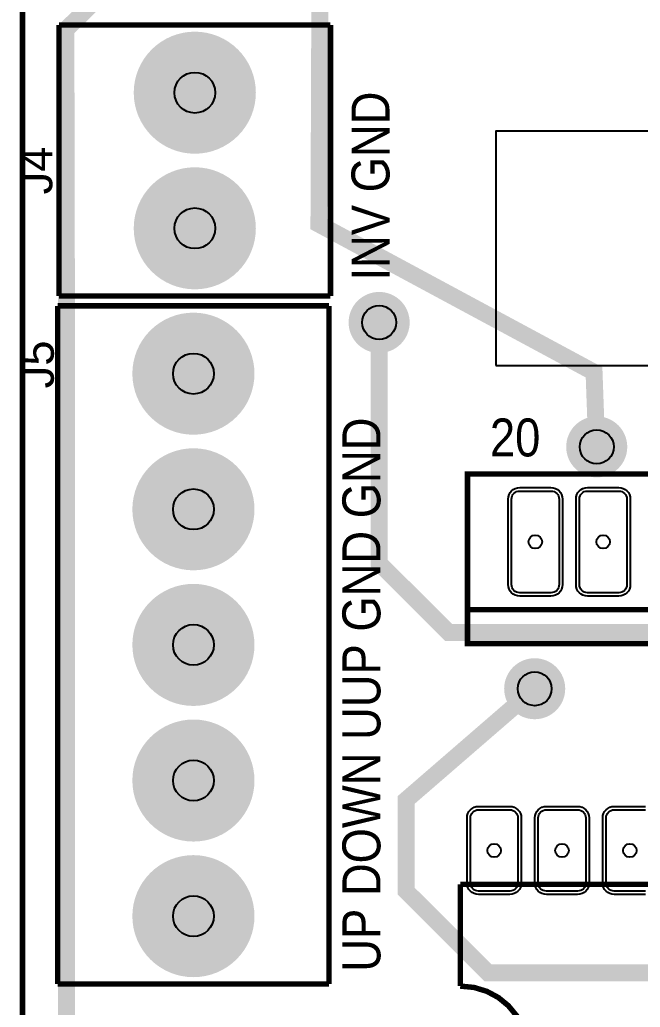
# Model space of a CAD drawing. Header units: inches. Extents: x -2.14 to 2.14, y -2.06 to 2.06.
# Drawn here: x -1.982 to -1.068, y -0.338 to 1.118 of the extents above; entities that cross this region are included whole.
import ezdxf

# ---------------------------------------------------------------- set-up
doc = ezdxf.new("R2010")
doc.units = ezdxf.units.IN
doc.layers.get('0').update_dxf_attribs({"linetype": 'CONTINUOUS'})

# ---------------------------------------------------------------- blocks, each defined once
blk = doc.blocks.new('EPAD')
at = {"const_width": 0.5}
blk.add_lwpolyline([(-0.25, 0, 1), (0.25, 0, 1)], format="xyb", close=True, dxfattribs=at)

msp = doc.modelspace()

# ---------------------------------------------------------------- linework, layer by layer
for points, const_width in [([(-1.978346, -2.05315), (2.139764, -2.05315), (2.139764, 2.05315), (-1.978346, 2.05315), (-1.978346, -2.05315)], 0.008), ([(-1.978346, -2.05315), (2.139764, -2.05315), (2.139764, 2.05315), (-1.978346, 2.05315), (-1.978346, -2.05315)], 0.008), ([(-1.978346, -2.05315), (2.139764, -2.05315), (2.139764, 2.05315), (-1.978346, 2.05315), (-1.978346, -2.05315)], 0.008), ([(-1.13189, 0.488521), (-1.135827, 0.598473), (-1.541339, 0.816929), (-1.539764, 1.214567)], 0.025), ([(-1.913442, -1.720028), (-1.913442, 0.654109), (-1.914346, 1.10385), (-1.821488, 1.194882)], 0.025), ([(-1.924346, 1.11085), (-1.524346, 1.11085)], 0.008), ([(-1.924346, 0.71085), (-1.924346, 1.11085)], 0.008), ([(-1.924346, 1.11085), (-1.524346, 1.11085)], 0.008), ([(-1.924346, 0.71085), (-1.924346, 1.11085)], 0.008), ([(-1.924346, 1.11085), (-1.524346, 1.11085)], 0.008), ([(-1.924346, 0.71085), (-1.924346, 1.11085)], 0.008), ([(-1.524346, 0.71085), (-1.524346, 1.11085)], 0.008), ([(-1.524346, 0.71085), (-1.524346, 1.11085)], 0.008), ([(-1.524346, 0.71085), (-1.524346, 1.11085)], 0.008), ([(-1.924346, 0.71085), (-1.524346, 0.71085)], 0.008), ([(-1.924346, 0.71085), (-1.524346, 0.71085)], 0.008), ([(-1.924346, 0.71085), (-1.524346, 0.71085)], 0.008), ([(-1.926378, 0.696457), (-1.526378, 0.696457)], 0.008), ([(-1.926378, 0.696457), (-1.926378, -0.303543)], 0.008), ([(-1.926378, 0.696457), (-1.526378, 0.696457)], 0.008), ([(-1.926378, 0.696457), (-1.926378, -0.303543)], 0.008), ([(-1.926378, 0.696457), (-1.526378, 0.696457)], 0.008), ([(-1.926378, 0.696457), (-1.926378, -0.303543)], 0.008), ([(-1.526378, -0.303543), (-1.526378, 0.696457)], 0.008), ([(-1.526378, -0.303543), (-1.526378, 0.696457)], 0.008), ([(-1.526378, -0.303543), (-1.526378, 0.696457)], 0.008), ([(-1.452617, 0.671989), (-1.452617, 0.317051), (-1.350416, 0.21485), (-0.782346, 0.21485), (-0.583346, 0.01585), (-0.583346, -0.106417), (-0.583071, -0.106693)], 0.025), ([(-1.322441, 0.198425), (0.777559, 0.198425), (0.777559, 0.448425), (-1.322441, 0.448425), (-1.322441, 0.198425)], 0.008), ([(-1.322441, 0.198425), (0.777559, 0.198425), (0.777559, 0.448425), (-1.322441, 0.448425), (-1.322441, 0.198425)], 0.008), ([(-1.322441, 0.198425), (0.777559, 0.198425), (0.777559, 0.448425), (-1.322441, 0.448425), (-1.322441, 0.198425)], 0.008), ([(0.777559, 0.248425), (-1.322441, 0.248425)], 0.008), ([(0.777559, 0.248425), (-1.322441, 0.248425)], 0.008), ([(0.777559, 0.248425), (-1.322441, 0.248425)], 0.008), ([(-1.223346, 0.13185), (-1.412914, -0.032298), (-1.412914, -0.166557), (-1.292544, -0.286928), (-0.972071, -0.286928)], 0.025), ([(-1.333071, -0.306693), (-1.333071, -0.156693)], 0.008), ([(-1.333071, -0.156693), (0.666929, -0.156693)], 0.008), ([(-1.333071, -0.306693), (-1.333071, -0.156693)], 0.008), ([(-1.333071, -0.156693), (0.666929, -0.156693)], 0.008), ([(-1.333071, -0.306693), (-1.333071, -0.156693)], 0.008), ([(-1.333071, -0.156693), (0.666929, -0.156693)], 0.008), ([(-1.926378, -0.303543), (-1.526378, -0.303543)], 0.008), ([(-1.926378, -0.303543), (-1.526378, -0.303543)], 0.008), ([(-1.926378, -0.303543), (-1.526378, -0.303543)], 0.008), ([(-1.233071, -0.406693), (-1.235071, -0.386318), (-1.240821, -0.367443), (-1.249946, -0.350443), (-1.262071, -0.335693), (-1.276821, -0.323568), (-1.293821, -0.314443), (-1.312696, -0.308693), (-1.333071, -0.306693)], 0.008), ([(-1.233071, -0.406693), (-1.235071, -0.386318), (-1.240821, -0.367443), (-1.249946, -0.350443), (-1.262071, -0.335693), (-1.276821, -0.323568), (-1.293821, -0.314443), (-1.312696, -0.308693), (-1.333071, -0.306693)], 0.008), ([(-1.233071, -0.406693), (-1.235071, -0.386318), (-1.240821, -0.367443), (-1.249946, -0.350443), (-1.262071, -0.335693), (-1.276821, -0.323568), (-1.293821, -0.314443), (-1.312696, -0.308693), (-1.333071, -0.306693)], 0.008)]:
    msp.add_lwpolyline(points, dxfattribs=dict(const_width=const_width))
for points in [[(-1.280709, 0.608661), (0.304331, 0.608661), (0.304331, 0.954331), (-1.280709, 0.954331), (-1.280709, 0.608661)], [(-1.060071, -0.171693), (-1.106071, -0.171693), (-1.109547, -0.171355), (-1.112761, -0.170381), (-1.115652, -0.168835), (-1.118157, -0.166779), (-1.120213, -0.164274), (-1.121759, -0.161383), (-1.122733, -0.158169), (-1.123071, -0.154693), (-1.123071, -0.058693), (-1.122733, -0.055217), (-1.121759, -0.052003), (-1.120213, -0.049112), (-1.118157, -0.046607), (-1.115652, -0.04455), (-1.112761, -0.043004), (-1.109547, -0.042031), (-1.106071, -0.041693), (-1.060071, -0.041693)], [(-1.060071, -0.166693), (-1.106071, -0.166693), (-1.108524, -0.166454), (-1.110794, -0.165767), (-1.112834, -0.164676), (-1.114602, -0.163224), (-1.116054, -0.161456), (-1.117145, -0.159416), (-1.117832, -0.157146), (-1.118071, -0.154693), (-1.118071, -0.058693), (-1.117832, -0.056239), (-1.117145, -0.05397), (-1.116054, -0.05193), (-1.114602, -0.050162), (-1.112834, -0.04871), (-1.110794, -0.047619), (-1.108524, -0.046931), (-1.106071, -0.046693), (-1.060071, -0.046693)]]:
    msp.add_lwpolyline(points)
for points in [[(-1.199441, 0.268425), (-1.245441, 0.268425), (-1.248917, 0.268763), (-1.252131, 0.269737), (-1.255022, 0.271283), (-1.257527, 0.273339), (-1.259583, 0.275844), (-1.26113, 0.278735), (-1.262103, 0.281949), (-1.262441, 0.285425), (-1.262441, 0.411425), (-1.262103, 0.414901), (-1.26113, 0.418115), (-1.259583, 0.421006), (-1.257527, 0.423511), (-1.255022, 0.425568), (-1.252131, 0.427114), (-1.248917, 0.428087), (-1.245441, 0.428425), (-1.199441, 0.428425), (-1.195965, 0.428087), (-1.192751, 0.427114), (-1.18986, 0.425568), (-1.187355, 0.423511), (-1.185298, 0.421006), (-1.183752, 0.418115), (-1.182779, 0.414901), (-1.182441, 0.411425), (-1.182441, 0.285425), (-1.182779, 0.281949), (-1.183752, 0.278735), (-1.185298, 0.275844), (-1.187355, 0.273339), (-1.18986, 0.271283), (-1.192751, 0.269737), (-1.195965, 0.268763), (-1.199441, 0.268425)], [(-1.199441, 0.273425), (-1.245441, 0.273425), (-1.247894, 0.273664), (-1.250164, 0.274351), (-1.252204, 0.275442), (-1.253972, 0.276894), (-1.255424, 0.278662), (-1.256515, 0.280702), (-1.257202, 0.282972), (-1.257441, 0.285425), (-1.257441, 0.411425), (-1.257202, 0.413879), (-1.256515, 0.416148), (-1.255424, 0.418188), (-1.253972, 0.419956), (-1.252204, 0.421408), (-1.250164, 0.4225), (-1.247894, 0.423187), (-1.245441, 0.423425), (-1.199441, 0.423425), (-1.196987, 0.423187), (-1.194718, 0.4225), (-1.192678, 0.421408), (-1.19091, 0.419956), (-1.189458, 0.418188), (-1.188367, 0.416148), (-1.18768, 0.413879), (-1.187441, 0.411425), (-1.187441, 0.285425), (-1.18768, 0.282972), (-1.188367, 0.280702), (-1.189458, 0.278662), (-1.19091, 0.276894), (-1.192678, 0.275442), (-1.194718, 0.274351), (-1.196987, 0.273664), (-1.199441, 0.273425)], [(-1.099441, 0.268425), (-1.145441, 0.268425), (-1.148917, 0.268763), (-1.152131, 0.269737), (-1.155022, 0.271283), (-1.157527, 0.273339), (-1.159583, 0.275844), (-1.16113, 0.278735), (-1.162103, 0.281949), (-1.162441, 0.285425), (-1.162441, 0.411425), (-1.162103, 0.414901), (-1.16113, 0.418115), (-1.159583, 0.421006), (-1.157527, 0.423511), (-1.155022, 0.425568), (-1.152131, 0.427114), (-1.148917, 0.428087), (-1.145441, 0.428425), (-1.099441, 0.428425), (-1.095965, 0.428087), (-1.092751, 0.427114), (-1.08986, 0.425568), (-1.087355, 0.423511), (-1.085298, 0.421006), (-1.083752, 0.418115), (-1.082779, 0.414901), (-1.082441, 0.411425), (-1.082441, 0.285425), (-1.082779, 0.281949), (-1.083752, 0.278735), (-1.085298, 0.275844), (-1.087355, 0.273339), (-1.08986, 0.271283), (-1.092751, 0.269737), (-1.095965, 0.268763), (-1.099441, 0.268425)], [(-1.099441, 0.273425), (-1.145441, 0.273425), (-1.147894, 0.273664), (-1.150164, 0.274351), (-1.152204, 0.275442), (-1.153972, 0.276894), (-1.155424, 0.278662), (-1.156515, 0.280702), (-1.157202, 0.282972), (-1.157441, 0.285425), (-1.157441, 0.411425), (-1.157202, 0.413879), (-1.156515, 0.416148), (-1.155424, 0.418188), (-1.153972, 0.419956), (-1.152204, 0.421408), (-1.150164, 0.4225), (-1.147894, 0.423187), (-1.145441, 0.423425), (-1.099441, 0.423425), (-1.096987, 0.423187), (-1.094718, 0.4225), (-1.092678, 0.421408), (-1.09091, 0.419956), (-1.089458, 0.418188), (-1.088367, 0.416148), (-1.08768, 0.413879), (-1.087441, 0.411425), (-1.087441, 0.285425), (-1.08768, 0.282972), (-1.088367, 0.280702), (-1.089458, 0.278662), (-1.09091, 0.276894), (-1.092678, 0.275442), (-1.094718, 0.274351), (-1.096987, 0.273664), (-1.099441, 0.273425)], [(-1.260071, -0.171693), (-1.306071, -0.171693), (-1.309547, -0.171355), (-1.312761, -0.170381), (-1.315652, -0.168835), (-1.318157, -0.166779), (-1.320213, -0.164274), (-1.321759, -0.161383), (-1.322733, -0.158169), (-1.323071, -0.154693), (-1.323071, -0.058693), (-1.322733, -0.055217), (-1.321759, -0.052003), (-1.320213, -0.049112), (-1.318157, -0.046607), (-1.315652, -0.04455), (-1.312761, -0.043004), (-1.309547, -0.042031), (-1.306071, -0.041693), (-1.260071, -0.041693), (-1.256595, -0.042031), (-1.253381, -0.043004), (-1.25049, -0.04455), (-1.247985, -0.046607), (-1.245928, -0.049112), (-1.244382, -0.052003), (-1.243409, -0.055217), (-1.243071, -0.058693), (-1.243071, -0.154693), (-1.243409, -0.158169), (-1.244382, -0.161383), (-1.245928, -0.164274), (-1.247985, -0.166779), (-1.25049, -0.168835), (-1.253381, -0.170381), (-1.256595, -0.171355), (-1.260071, -0.171693)], [(-1.160071, -0.171693), (-1.206071, -0.171693), (-1.209547, -0.171355), (-1.212761, -0.170381), (-1.215652, -0.168835), (-1.218157, -0.166779), (-1.220213, -0.164274), (-1.221759, -0.161383), (-1.222733, -0.158169), (-1.223071, -0.154693), (-1.223071, -0.058693), (-1.222733, -0.055217), (-1.221759, -0.052003), (-1.220213, -0.049112), (-1.218157, -0.046607), (-1.215652, -0.04455), (-1.212761, -0.043004), (-1.209547, -0.042031), (-1.206071, -0.041693), (-1.160071, -0.041693), (-1.156595, -0.042031), (-1.153381, -0.043004), (-1.15049, -0.04455), (-1.147985, -0.046607), (-1.145928, -0.049112), (-1.144382, -0.052003), (-1.143409, -0.055217), (-1.143071, -0.058693), (-1.143071, -0.154693), (-1.143409, -0.158169), (-1.144382, -0.161383), (-1.145928, -0.164274), (-1.147985, -0.166779), (-1.15049, -0.168835), (-1.153381, -0.170381), (-1.156595, -0.171355), (-1.160071, -0.171693)], [(-1.260071, -0.166693), (-1.306071, -0.166693), (-1.308524, -0.166454), (-1.310794, -0.165767), (-1.312834, -0.164676), (-1.314602, -0.163224), (-1.316054, -0.161456), (-1.317145, -0.159416), (-1.317832, -0.157146), (-1.318071, -0.154693), (-1.318071, -0.058693), (-1.317832, -0.056239), (-1.317145, -0.05397), (-1.316054, -0.05193), (-1.314602, -0.050162), (-1.312834, -0.04871), (-1.310794, -0.047619), (-1.308524, -0.046931), (-1.306071, -0.046693), (-1.260071, -0.046693), (-1.257617, -0.046931), (-1.255348, -0.047619), (-1.253308, -0.04871), (-1.25154, -0.050162), (-1.250088, -0.05193), (-1.248997, -0.05397), (-1.24831, -0.056239), (-1.248071, -0.058693), (-1.248071, -0.154693), (-1.24831, -0.157146), (-1.248997, -0.159416), (-1.250088, -0.161456), (-1.25154, -0.163224), (-1.253308, -0.164676), (-1.255348, -0.165767), (-1.257617, -0.166454), (-1.260071, -0.166693)], [(-1.160071, -0.166693), (-1.206071, -0.166693), (-1.208524, -0.166454), (-1.210794, -0.165767), (-1.212834, -0.164676), (-1.214602, -0.163224), (-1.216054, -0.161456), (-1.217145, -0.159416), (-1.217832, -0.157146), (-1.218071, -0.154693), (-1.218071, -0.058693), (-1.217832, -0.056239), (-1.217145, -0.05397), (-1.216054, -0.05193), (-1.214602, -0.050162), (-1.212834, -0.04871), (-1.210794, -0.047619), (-1.208524, -0.046931), (-1.206071, -0.046693), (-1.160071, -0.046693), (-1.157617, -0.046931), (-1.155348, -0.047619), (-1.153308, -0.04871), (-1.15154, -0.050162), (-1.150088, -0.05193), (-1.148997, -0.05397), (-1.14831, -0.056239), (-1.148071, -0.058693), (-1.148071, -0.154693), (-1.14831, -0.157146), (-1.148997, -0.159416), (-1.150088, -0.161456), (-1.15154, -0.163224), (-1.153308, -0.164676), (-1.155348, -0.165767), (-1.157617, -0.166454), (-1.160071, -0.166693)]]:
    msp.add_lwpolyline(points, close=True)
for centre, radius in [((-1.724346, 1.01085), 0.03), ((-1.724346, 0.81085), 0.03), ((-1.452617, 0.671989), 0.025), ((-1.726378, 0.596457), 0.03), ((-1.13189, 0.488521), 0.025), ((-1.726378, 0.396457), 0.03), ((-1.222441, 0.348425), 0.01), ((-1.122441, 0.348425), 0.01), ((-1.726378, 0.196457), 0.03), ((-1.223346, 0.13185), 0.025), ((-1.726378, -0.003543), 0.03), ((-1.283071, -0.106693), 0.01), ((-1.183071, -0.106693), 0.01), ((-1.083071, -0.106693), 0.01), ((-1.726378, -0.203543), 0.03)]:
    msp.add_circle(centre, radius)

# ---------------------------------------------------------------- block references
for p, xscale, yscale in [((-1.724346, 1.01085), 0.18, 0.18), ((-1.724346, 1.01085), 0.15, 0.15), ((-1.724346, 0.81085), 0.18, 0.18), ((-1.724346, 0.81085), 0.15, 0.15), ((-1.452617, 0.671989), 0.09, 0.09), ((-1.452617, 0.671989), 0.07, 0.07), ((-1.726378, 0.596457), 0.18, 0.18), ((-1.726378, 0.596457), 0.15, 0.15), ((-1.13189, 0.488521), 0.09, 0.09), ((-1.13189, 0.488521), 0.07, 0.07), ((-1.726378, 0.396457), 0.18, 0.18), ((-1.726378, 0.396457), 0.15, 0.15), ((-1.726378, 0.196457), 0.18, 0.18), ((-1.726378, 0.196457), 0.15, 0.15), ((-1.223346, 0.13185), 0.09, 0.09), ((-1.223346, 0.13185), 0.07, 0.07), ((-1.726378, -0.003543), 0.18, 0.18), ((-1.726378, -0.003543), 0.15, 0.15), ((-1.726378, -0.203543), 0.18, 0.18), ((-1.726378, -0.203543), 0.15, 0.15)]:
    msp.add_blockref('EPAD', p, dxfattribs=dict(xscale=xscale, yscale=yscale))

# ---------------------------------------------------------------- texts
for s, height, width, p in [('INV GND', 0.056, 0.892857, (-1.437346, 0.73385)), ('INV GND', 0.056, 0.892857, (-1.437346, 0.73385)), ('INV GND', 0.056, 0.892857, (-1.437346, 0.73385)), ('J4', 0.048, 1.041667, (-1.934346, 0.86085)), ('J4', 0.048, 1.041667, (-1.934346, 0.86085)), ('J4', 0.048, 1.041667, (-1.934346, 0.86085)), ('J5', 0.048, 1.041667, (-1.932197, 0.574819)), ('J5', 0.048, 1.041667, (-1.932197, 0.574819)), ('J5', 0.048, 1.041667, (-1.932197, 0.574819)), ('UP DOWN UUP GND GND', 0.056, 0.892857, (-1.45078, -0.285433)), ('UP DOWN UUP GND GND', 0.056, 0.892857, (-1.45078, -0.285433)), ('UP DOWN UUP GND GND', 0.056, 0.892857, (-1.45078, -0.285433))]:
    msp.add_text(s, height=height, rotation=90, dxfattribs=dict(width=width)).set_placement(p)
at = {"width": 0.892857}
msp.add_text('20', height=0.056, dxfattribs=at).set_placement((-1.28937, 0.474402))
msp.add_text('20', height=0.056, dxfattribs=at).set_placement((-1.28937, 0.474402))
msp.add_text('20', height=0.056, dxfattribs=at).set_placement((-1.28937, 0.474402))

doc.saveas('drawing.dxf')
